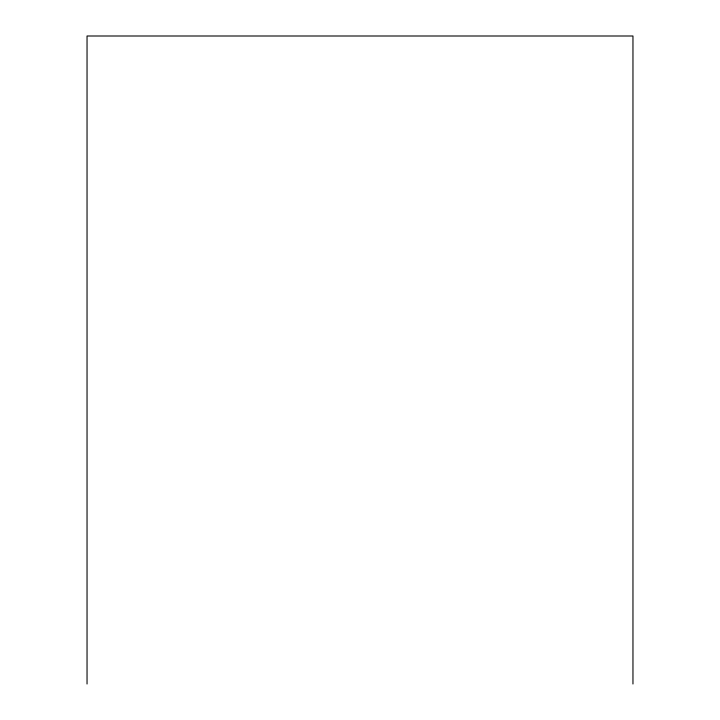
<?xml version="1.0" encoding="UTF-8"?>
<svg xmlns="http://www.w3.org/2000/svg" width="720" height="720" viewBox="0 0 720 720"><rect width="100%" height="100%" fill="white"/><g stroke="black" fill="none" stroke-linecap="round" stroke-linejoin="round"><path stroke-width="1.08" d="M632.961 684L632.961 36L87.039 36L87.039 684"/></g></svg>
